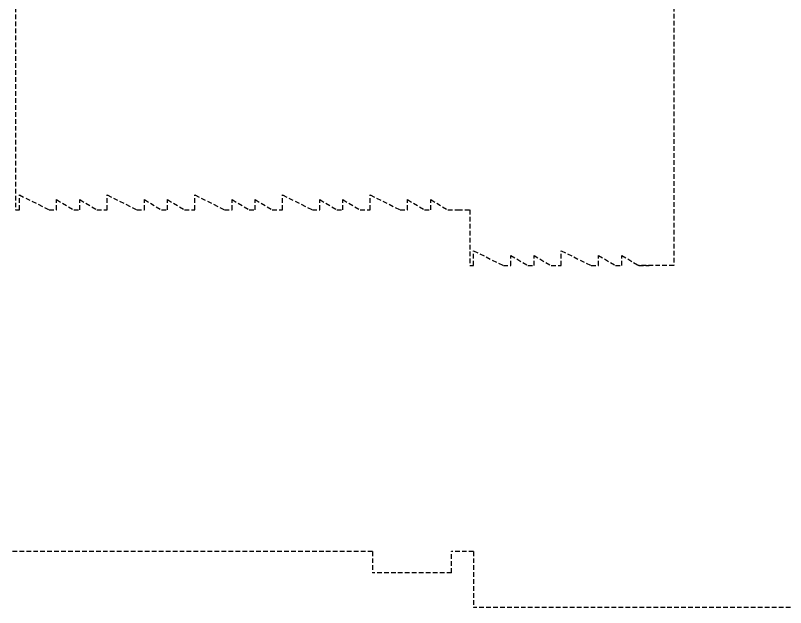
# Model space of a CAD drawing. Header units: millimetres. Extents: x 2090 to 2270, y 1357 to 1514.
# Drawn here: x 2135.2 to 2176.65, y 1381.09 to 1412.95 of the extents above; entities that cross this region are included whole.
import ezdxf

# ---------------------------------------------------------------- set-up
doc = ezdxf.new("R2010")
doc.units = ezdxf.units.MM
doc.linetypes.add('HIDDEN', pattern=[0.375, 0.25, -0.125])
doc.layers.add('PROJ', color=1, linetype='HIDDEN')

# ---------------------------------------------------------------- blocks, each defined once
blk = doc.blocks.new('BRISEPRJ')
at = {"layer": 'PROJ'}
for p, q in [((0, 0), (0, 0.8)), ((0, 0.8), (1.6, 0)), ((2, 0), (2, 0.55)), ((2, 0.55), (2.917, 0)), ((3.25, 0), (3.25, 0.55)), ((3.25, 0.55), (4.167, 0)), ((4.167, 0), (4.72, 0)), ((1.6, 0), (2, 0)), ((2.917, 0), (3.25, 0))]:
    blk.add_line(p, q, dxfattribs=at)

msp = doc.modelspace()

# ---------------------------------------------------------------- linework, layer by layer
at = {"layer": 'PROJ'}
for p, q in [((2135.19835, 1429.12401), (2135.19835, 1402.48901)), ((2170.63835, 1419.40901), (2170.63835, 1399.48901)), ((2135.19835, 1402.48901), (2135.41835, 1402.48901)), ((2159.01835, 1402.48901), (2159.65066, 1402.48901)), ((2159.65066, 1402.48901), (2159.65835, 1399.48901)), ((2159.65835, 1399.48901), (2159.85835, 1399.48901)), ((2170.63835, 1399.48901), (2168.70402, 1399.48901)), ((2154.41335, 1384.11401), (2154.41335, 1382.96401)), ((2158.66335, 1382.96401), (2158.66335, 1384.11401)), ((2158.66335, 1382.96401), (2154.41335, 1382.96401))]:
    msp.add_line(p, q, dxfattribs=at)
at = {"layer": 'PROJ', "linetype": 'HIDDEN'}
for p, q in [((2154.41335, 1384.11401), (2134.99835, 1384.11401)), ((2159.85835, 1384.11401), (2158.66335, 1384.11401)), ((2159.85835, 1384.11401), (2159.85835, 1381.08901)), ((2195.65835, 1381.08901), (2159.85835, 1381.08901))]:
    msp.add_line(p, q, dxfattribs=at)

# ---------------------------------------------------------------- block references
at = {"layer": 'PROJ'}
for p in [(2135.41835, 1402.48901), (2140.13835, 1402.48901), (2144.85835, 1402.48901), (2149.57835, 1402.48901), (2154.29835, 1402.48901), (2159.85835, 1399.48901), (2164.57835, 1399.48901)]:
    msp.add_blockref('BRISEPRJ', p, dxfattribs=at)

doc.saveas('drawing.dxf')
